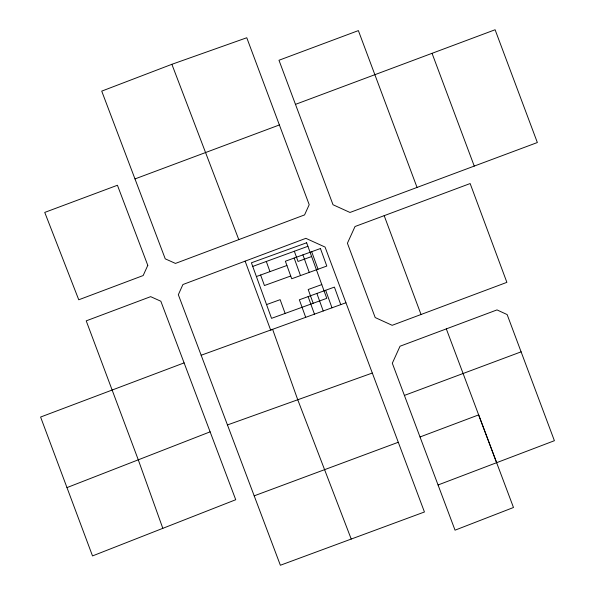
<?xml version="1.0" encoding="UTF-8"?>
<svg xmlns="http://www.w3.org/2000/svg" width="595" height="595" viewBox="0 0 595 595"><rect width="100%" height="100%" fill="white"/><g stroke="black" fill="none" stroke-linecap="round" stroke-linejoin="round"><path stroke-width="0.89" d="M162.822 528.33L138.278 459.816L86.216 320.854L150.661 296.652L160.843 301.241L235.732 499.726L92.515 555.923L40.601 417.043L184.078 362.891M66.967 487.603L210.109 431.844M171.881 64.305L101.73 91.124L165.239 258.832L175.458 263.421L304.573 214.907L309.199 204.687L246.769 37.753L171.881 64.305L238.788 239.629M438.076 484.97L554.399 440.702L507.141 314.569L497.004 309.906L400.033 346.231L392.313 363.24L455.041 530.175L513.485 507.498L478.648 414.894L420.025 436.968M295.462 104.378L495.099 29.75L537.352 142.532L349.986 212.46L333.014 204.739L278.973 60.259L358.376 30.605L417.043 187.432M279.405 124.95L134.998 178.917M245.125 261.146L182.918 284.529L178.336 294.711L280.371 565.25L424.443 511.99L325.063 247.066L305.867 238.335L245.125 261.146L270.636 330.032L345.896 302.766M252.726 266.426L307.913 246.293M384.184 215.665L355.022 226.517L347.413 243.229L375.192 317.551L392.164 325.309L506.88 282.35L470.147 183.55L384.184 215.665L421.029 314.495M404.399 395.422L521.131 351.831M254.191 495.843L398.226 442.286M201.155 355.245L272.614 329.325L297.753 399.773L351.228 539.07M256.393 276.549L286.916 265.489M311.624 256.534L298.036 261.458L294.324 251.216M290.732 276.006L264.433 285.533L260.617 275.016M266.553 304.595L280.141 299.672L285.124 313.424M321.783 284.589L308.195 289.512L313.178 303.264M372.232 373.072L227.454 424.949M496.624 462.665L446.317 328.894M432.104 53.468L474.252 166.102M340.764 304.633L334.412 287.095L299.345 299.798L305.696 317.328M311.676 251.7L318.028 269.23M325.644 290.271L331.995 307.808M302.907 254.876L309.259 272.406M316.882 293.447L323.234 310.977M294.146 258.051L300.49 275.582M308.113 296.622L314.465 314.153M266.27 261.376L269.981 271.625M147.791 265.363L143.164 275.545L78.756 299.783L44.744 212.408L117.431 185.253L147.791 265.363M306.641 242.782L251.41 262.789L271.536 318.347L326.767 298.34L306.641 242.782M320.445 248.524L285.377 261.227L291.728 278.757L326.789 266.054L320.445 248.524"/></g></svg>
